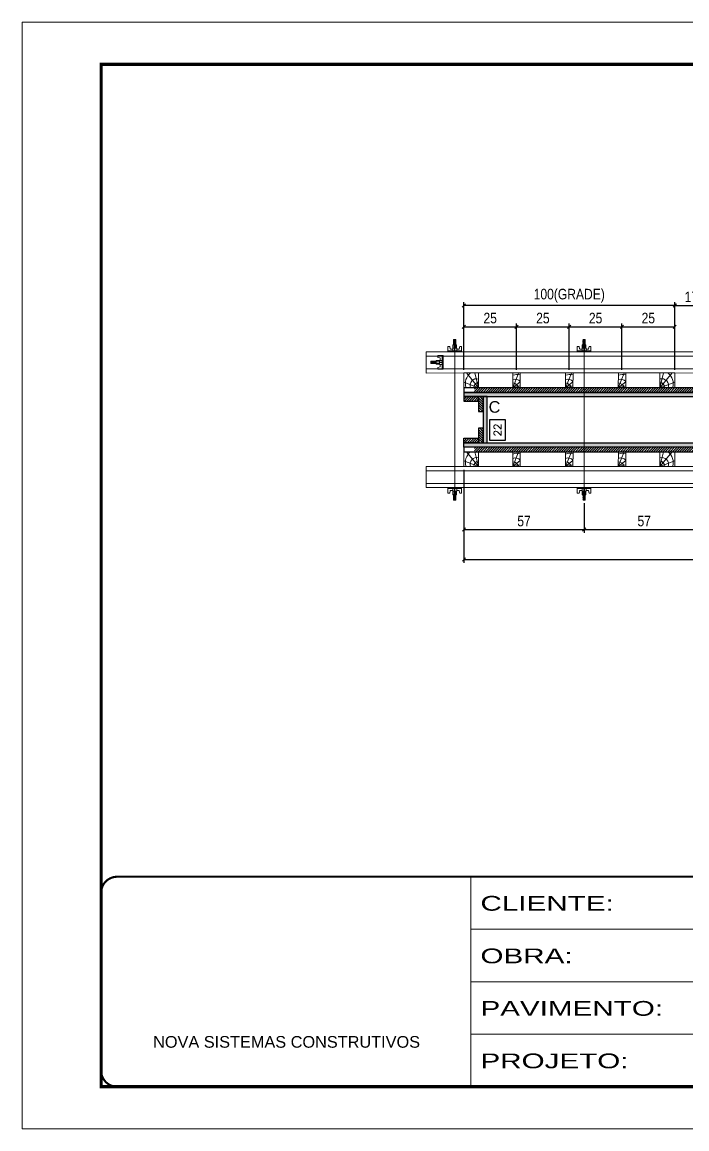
# Model space of a CAD drawing. Extents: x 14400 to 20667, y -21631 to 6985.
# Drawn here: x 14413 to 15044, y 1340 to 2390 of the extents above; entities that cross this region are included whole.
import ezdxf
from ezdxf.enums import TextEntityAlignment as Align

# ---------------------------------------------------------------- set-up
doc = ezdxf.new("R2010")
doc.units = 0
doc.linetypes.add('CONTINUO', pattern=[0])
doc.linetypes.add('DASHED', pattern=[0.75, 0.5, -0.25])
for name, color, linetype in [('CHAPA', 1, 'Continuous'), ('COTA', 241, 'Continuous'), ('SARRAFO', 251, 'Continuous'), ('TEXTO_GERAL', 7, 'Continuous')]:
    doc.layers.add(name, color=color, linetype=linetype)
for name, color, linetype, lineweight in [('Folhas', 255, 'Continuous', 9), ('Hachura', 251, 'Continuous', 9), ('Madeira', 126, 'Continuous', 18), ('Perfil Metálico', 224, 'Continuous', 18), ('SARRAFO DE PRESSAO', 251, 'DASHED', 9)]:
    doc.layers.add(name, color=color, linetype=linetype, lineweight=lineweight)
doc.styles.add('ARIAL', font='arial.ttf')
doc.styles.add('COTA TECNICA 2X', font='techl___.ttf', dxfattribs={"height": 10})
doc.styles.add('ROMANS', font='romans.shx')
doc.styles.add('Tecnologia', font='')
doc.styles.get('Tecnologia').set_extended_font_data('Forgotten Futurist')
doc.dimstyles.new('SECAO PILAR', dxfattribs={"dimtxt": 10, "dimasz": 3, "dimexe": 3, "dimexo": 3, "dimgap": 3, "dimtad": 1, "dimdec": 1, "dimlfac": 0.5, "dimzin": 12, "dimdsep": 46, "dimtxsty": 'COTA TECNICA 2X', "dimblk1": 'OBLIQUE', "dimblk2": 'OBLIQUE', "dimsah": 1, "dimcen": 0.9, "dimclrd": 256, "dimclre": 256, "dimclrt": 256, "dimadec": 1, "dimazin": 3, "dimtfac": 1, "dimtdec": 1, "dimtmove": 0, "dimatfit": 3, "dimfxl": 1, "dimtolj": 1, "dimtzin": 12, "dimarcsym": 0})
doc.dimstyles.new('SECÇÃO 2', dxfattribs={"dimtxt": 7, "dimasz": 6, "dimexe": 0.18, "dimexo": 2, "dimgap": -4, "dimtad": 3, "dimdec": 1, "dimlfac": 0.5, "dimzin": 12, "dimdsep": 46, "dimtxsty": 'ROMANS', "dimblk": 'ARCHTICK', "dimcen": 0.09, "dimse1": 1, "dimse2": 1, "dimsd1": 1, "dimsd2": 1, "dimclrd": 180, "dimclre": 5, "dimclrt": 1, "dimadec": 0, "dimazin": 3, "dimtfac": 1, "dimtdec": 1, "dimtofl": 0, "dimtmove": 0, "dimatfit": 3, "dimldrblk": 'ARCHTICK', "dimfxl": 1, "dimtolj": 1, "dimtzin": 0, "dimarcsym": 0})

# ---------------------------------------------------------------- blocks, each defined once
blk = doc.blocks.new('9999999999')
at = {"color": 30, "linetype": 'CONTINUO'}
for p, q in [((98564.6, 34230.2), (98564.6, 34429.4)), ((98564.6, 34379.6), (99584, 34379.6)), ((98564.6, 34329.8), (99488, 34329.8)), ((98564.6, 34280), (99488, 34280))]:
    blk.add_line(p, q, dxfattribs=at)
at = {"color": 30, "linetype": 'CONTINUO', "const_width": 2}
blk.add_lwpolyline([(99584, 34230.2), (99584, 34414.4, 0.414214), (99569, 34429.4), (98229, 34429.4, 0.414214), (98214, 34414.4), (98214, 34245.2, 0.414214), (98229, 34230.2), (99584, 34230.2)], format="xyb", dxfattribs=at)
at = {"layer": 'Folhas'}
blk.add_lwpolyline([(98139, 34190.2), (99624, 34190.2), (99624, 35240.2), (98139, 35240.2)], close=True, dxfattribs=at)
at = {"layer": 'Folhas', "color": 30, "const_width": 3}
blk.add_lwpolyline([(98214, 34230.2), (99584, 34230.2), (99584, 35200.2), (98214, 35200.2)], close=True, dxfattribs=at)
at = {"color": 7, "linetype": 'Continuous', "ltscale": 5, "style": 'ARIAL'}
blk.add_text('NOVA SISTEMAS CONSTRUTIVOS', height=11.059, dxfattribs=at).set_placement((98263.2, 34267.2))
at = {"layer": 'Folhas', "color": 7, "style": 'Tecnologia', "width": 1.5}
for s, p in [('CLIENTE:', (98573.7, 34397.2)), ('OBRA:', (98573.7, 34347.3)), ('PAVIMENTO:', (98573.7, 34297.5)), ('PROJETO:', (98573.7, 34247.7))]:
    blk.add_text(s, height=14, dxfattribs=at).set_placement(p)
blk = doc.blocks.new('*D1021')
at = {"layer": 'COTA', "color": 180, "lineweight": -2, "transparency": 16777216}
for p, q in [((14871.9, 2013.2), (14856.9, 2013.2)), ((14856.9, 2013.2), (14856.9, 1993.8)), ((14871.9, 1993.8), (14871.9, 2013.2)), ((14856.9, 1993.8), (14871.9, 1993.8))]:
    blk.add_line(p, q, dxfattribs=at)
at = {"layer": 'Defpoints', "color": 0, "transparency": 16777216}
for p in [(14871.8, 2035.2), (14871.8, 1991.2), (14875.9, 1991.2)]:
    blk.add_point(p, dxfattribs=at)
at = {"layer": 'COTA', "color": 1, "transparency": 16777216, "insert": (14864.4, 2003.5), "char_height": 7, "attachment_point": 5, "rotation": 90, "style": 'ROMANS'}
blk.add_mtext('\\A1;22', dxfattribs=at)
blk = doc.blocks.new('_ArchTick')
at = {"color": 0, "linetype": 'ByBlock', "const_width": 0.15}
blk.add_lwpolyline([(-0.5, -0.5), (0.5, 0.5)], dxfattribs=at)
blk = doc.blocks.new('*D1022')
at = {"layer": 'COTA', "color": 180, "lineweight": -2, "transparency": 16777216}
for p, q in [((15170.9, 2010.2), (15145.2, 2010.2)), ((15145.2, 2010.2), (15145.2, 1995.2)), ((15170.9, 1995.2), (15170.9, 2010.2)), ((15145.2, 1995.2), (15170.9, 1995.2))]:
    blk.add_line(p, q, dxfattribs=at)
at = {"layer": 'Defpoints', "color": 0, "transparency": 16777216}
for p in [(14854.5, 1991.2), (15492.5, 1991.2), (15492.5, 1991.2)]:
    blk.add_point(p, dxfattribs=at)
at = {"layer": 'COTA', "color": 1, "transparency": 16777216, "insert": (15158.1, 2002.7), "char_height": 7, "attachment_point": 5, "style": 'ROMANS'}
blk.add_mtext('\\A1;319', dxfattribs=at)
blk = doc.blocks.new('_Oblique')
at = {"color": 0, "linetype": 'ByBlock', "lineweight": -2}
blk.add_line((-0.5, -0.5), (0.5, 0.5), dxfattribs=at)
blk = doc.blocks.new('*D1023')
at = {"layer": 'COTA', "lineweight": -2, "transparency": 16777216}
for p, q in [((14832.5, 1965.8), (14832.5, 1877.6)), ((15514.5, 1965.8), (15514.5, 1877.6)), ((14832.5, 1880.6), (15514.5, 1880.6))]:
    blk.add_line(p, q, dxfattribs=at)
at = {"layer": 'Defpoints', "color": 0, "transparency": 16777216}
for p in [(14832.5, 1968.8), (15514.5, 1968.8), (15514.5, 1880.6)]:
    blk.add_point(p, dxfattribs=at)
at = {"layer": 'COTA', "lineweight": -2, "transparency": 16777216, "xscale": 3, "yscale": 3, "zscale": 3, "rotation": 180}
blk.add_blockref('_Oblique', (14832.5, 1880.6), dxfattribs=at)
at = {"layer": 'COTA', "lineweight": -2, "transparency": 16777216, "xscale": 3, "yscale": 3, "zscale": 3}
blk.add_blockref('_Oblique', (15514.5, 1880.6), dxfattribs=at)
at = {"layer": 'COTA', "transparency": 16777216, "insert": (15173.5, 1888.8), "char_height": 10, "attachment_point": 5, "style": 'COTA TECNICA 2X'}
blk.add_mtext('\\A1;341 - PAINEL', dxfattribs=at)
blk = doc.blocks.new('*D1024')
at = {"layer": 'COTA', "lineweight": -2, "transparency": 16777216}
for p, q in [((14832.5, 1965.8), (14832.5, 1906)), ((14946.5, 1934), (14946.5, 1906)), ((14832.5, 1909), (14946.5, 1909))]:
    blk.add_line(p, q, dxfattribs=at)
at = {"layer": 'Defpoints', "color": 0, "transparency": 16777216}
for p in [(14832.5, 1968.8), (14946.5, 1937), (14946.5, 1909)]:
    blk.add_point(p, dxfattribs=at)
at = {"layer": 'COTA', "lineweight": -2, "transparency": 16777216, "xscale": 3, "yscale": 3, "zscale": 3, "rotation": 180}
blk.add_blockref('_Oblique', (14832.5, 1909), dxfattribs=at)
at = {"layer": 'COTA', "lineweight": -2, "transparency": 16777216, "xscale": 3, "yscale": 3, "zscale": 3}
blk.add_blockref('_Oblique', (14946.5, 1909), dxfattribs=at)
at = {"layer": 'COTA', "transparency": 16777216, "insert": (14889.5, 1917.1), "char_height": 10, "attachment_point": 5, "style": 'COTA TECNICA 2X'}
blk.add_mtext('\\A1;57', dxfattribs=at)
blk = doc.blocks.new('C')
at = {"layer": 'Hachura', "color": 0}
for p, q in [((0, 3.22), (0, -3.22)), ((0.45, 3.22), (0, 3.22)), ((0.46, 3.16), (0, 3.16)), ((0.46, 3.05), (0, 3.05)), ((0.46, 2.88), (0, 2.88)), ((0, 2.75), (0, -1.16)), ((0.46, 2.65), (0, 2.65)), ((0.46, 2.23), (0, 2.23)), ((0.46, 1.51), (0, 1.51)), ((0.39, 0.49), (0.17, 0.49)), ((0.45, -3.23), (0.45, 3.22)), ((0.45, 3.22), (2.58, 3.22)), ((1.74, 0.97), (0.45, 0.97)), ((1.45, 0.1), (0.45, 0.1)), ((1.35, 1.94), (1.35, 0.96)), ((2.58, 2.39), (1.47, 2.09)), ((1.74, -0.97), (1.74, 0.97)), ((1.74, 0.97), (1.74, 0.84)), ((1.74, 0.97), (1.74, 0.84)), ((1.74, 0.84), (3.35, 0.84)), ((3.35, 0.45), (1.74, 0.45)), ((2.58, 3.22), (2.58, 2.39)), ((3.32, 0.84), (3.32, -0.84)), ((3.35, 0.84), (3.35, -0.84)), ((3.68, 0.45), (3.35, 0.45)), ((3.84, -0.52), (3.35, 0.45)), ((3.35, 0.06), (3.67, -0.57)), ((3.68, 0.45), (4.16, -0.52)), ((3.72, 0.5), (4.25, -0.57)), ((4.37, -0.55), (3.83, 0.53)), ((4.15, 0.45), (3.93, 0.45)), ((4.42, -0.52), (3.93, 0.45)), ((4.15, 0.45), (4.26, 0.45)), ((4.26, 0.45), (4.74, -0.52)), ((4.3, 0.5), (4.83, -0.57)), ((4.95, -0.55), (4.41, 0.53)), ((4.51, 0.45), (4.84, 0.45)), ((5, -0.52), (4.51, 0.45)), ((4.84, 0.45), (5.32, -0.52)), ((4.88, 0.5), (5.41, -0.57)), ((5.53, -0.55), (4.99, 0.53)), ((5.58, -0.52), (5.09, 0.45)), ((5.42, 0.45), (5.09, 0.45)), ((5.58, -0.52), (5.09, 0.45)), ((5.42, 0.45), (5.74, -0.19)), ((5.46, 0.5), (5.74, -0.07)), ((5.74, 0.19), (5.57, 0.53)), ((5.74, 0.32), (5.68, 0.45)), ((5.68, 0.45), (5.74, 0.45)), ((5.74, 0.45), (5.9, 0.29)), ((5.74, 0.45), (5.74, -0.52)), ((5.9, -0.36), (5.9, 0.29)), ((0.45, 0), (0, 0)), ((0.46, -1.52), (0, -1.52)), ((0.46, -2.23), (0, -2.23)), ((0.46, -2.65), (0, -2.65)), ((0.46, -2.88), (0, -2.88)), ((0.46, -3.05), (0, -3.05)), ((0.46, -3.16), (0, -3.16)), ((0, -3.22), (2.57, -3.22)), ((0.08, -0.48), (0.29, -0.48)), ((0.29, -0.48), (0.4, -0.48)), ((0.45, 0), (0.45, -0.97)), ((0.45, -0.16), (1.45, -0.16)), ((0.45, -0.65), (0.45, -0.32)), ((0.45, -3.23), (0.45, -0.65)), ((0.45, -0.97), (1.74, -0.97)), ((1.35, -1.94), (1.35, -0.97)), ((2.58, -2.39), (1.47, -2.1)), ((3.35, -0.32), (1.74, -0.32)), ((3.35, -0.84), (1.74, -0.84)), ((2.58, -3.23), (2.58, -2.39)), ((3.35, -0.07), (3.58, -0.52)), ((3.35, -0.52), (3.58, -0.52)), ((3.84, -0.52), (4.16, -0.52)), ((4.42, -0.52), (4.74, -0.52)), ((4.63, -0.52), (4.74, -0.52)), ((5, -0.52), (5.32, -0.52)), ((5.58, -0.52), (5.74, -0.52)), ((5.74, -0.52), (5.9, -0.36)), ((5.74, -0.52), (5.74, -0.52))]:
    blk.add_line(p, q, dxfattribs=at)
for centre, radius, start, end in [((1.52, 1.94), 0.161, 104.7436, 180), ((1.44, -0.03), 0.129, 272.695, 87.305), ((3.81, 0.39), 0.143, 25.5688, 154.4312), ((4.39, 0.39), 0.143, 25.5688, 154.4312), ((4.97, 0.39), 0.143, 25.5688, 154.4312), ((5.55, 0.39), 0.143, 25.5688, 154.4312), ((0.17, -0.37), 0.174, 221.744, 317.8592), ((1.52, -1.94), 0.161, 180, 255.2564), ((3.71, -0.4), 0.174, 222.1408, 318.256), ((4.29, -0.4), 0.174, 222.1408, 318.256), ((4.87, -0.4), 0.174, 222.1408, 318.256), ((5.45, -0.4), 0.174, 222.1408, 318.256), ((5.61, -0.4), 0.174, 317.8592, 318.256)]:
    blk.add_arc(centre, radius, start, end, dxfattribs=at)
blk = doc.blocks.new('*D1027')
at = {"layer": 'COTA', "lineweight": -2, "transparency": 16777216}
for p, q in [((14946.5, 1934), (14946.5, 1906)), ((15060.5, 1934), (15060.5, 1906)), ((14946.5, 1909), (15060.5, 1909))]:
    blk.add_line(p, q, dxfattribs=at)
at = {"layer": 'Defpoints', "color": 0, "transparency": 16777216}
for p in [(14946.5, 1937), (15060.5, 1937), (15060.5, 1909)]:
    blk.add_point(p, dxfattribs=at)
at = {"layer": 'COTA', "lineweight": -2, "transparency": 16777216, "xscale": 3, "yscale": 3, "zscale": 3, "rotation": 180}
blk.add_blockref('_Oblique', (14946.5, 1909), dxfattribs=at)
at = {"layer": 'COTA', "lineweight": -2, "transparency": 16777216, "xscale": 3, "yscale": 3, "zscale": 3}
blk.add_blockref('_Oblique', (15060.5, 1909), dxfattribs=at)
at = {"layer": 'COTA', "transparency": 16777216, "insert": (15003.5, 1917.1), "char_height": 10, "attachment_point": 5, "style": 'COTA TECNICA 2X'}
blk.add_mtext('\\A1;57', dxfattribs=at)
blk = doc.blocks.new('PONTALETE')
at = {"layer": 'Madeira'}
for q in [(2.71, 7), (7, 5.76), (7, 1.74)]:
    blk.add_line((0, 0), q, dxfattribs=at)
blk.add_lwpolyline([(0, 0), (7, 0), (7, 7), (0, 7)], close=True, dxfattribs=at)
for centre, radius, start, end in [((2.04, 0.06), 6.23, 37.2818, 109.0913), ((1.09, 0.9), 3.19, 343.603, 109.9847), ((-0.21, -0.78), 3.09, 14.6322, 86.0383)]:
    blk.add_arc(centre, radius, start, end, dxfattribs=at)
blk = doc.blocks.new('MEIO PONTALETE')
at = {"layer": 'Madeira'}
for q in [(2.71, 7), (3.5, 2.88), (3.5, 0.87)]:
    blk.add_line((0, 0), q, dxfattribs=at)
blk.add_lwpolyline([(0, 0), (3.5, 0), (3.5, 7), (0, 7)], close=True, dxfattribs=at)
for centre, radius, start, end in [((2.04, 0.06), 6.23, 76.4499, 109.0913), ((1.09, 0.9), 3.19, 40.9063, 109.9847), ((-0.21, -0.78), 3.09, 14.6322, 86.0383)]:
    blk.add_arc(centre, radius, start, end, dxfattribs=at)
blk = doc.blocks.new('*D1028')
at = {"layer": 'COTA', "lineweight": -2, "transparency": 16777216}
for p, q in [((14832.4, 2060.5), (14832.4, 2104.4)), ((14832.4, 2101.4), (14882.4, 2101.4)), ((14882.4, 2060.5), (14882.4, 2104.4))]:
    blk.add_line(p, q, dxfattribs=at)
at = {"layer": 'Defpoints', "color": 0, "transparency": 16777216}
for p in [(14882.4, 2101.4), (14832.4, 2057.5), (14882.4, 2057.5)]:
    blk.add_point(p, dxfattribs=at)
at = {"layer": 'COTA', "lineweight": -2, "transparency": 16777216, "xscale": 3, "yscale": 3, "zscale": 3, "rotation": 180}
blk.add_blockref('_Oblique', (14832.4, 2101.4), dxfattribs=at)
at = {"layer": 'COTA', "lineweight": -2, "transparency": 16777216, "xscale": 3, "yscale": 3, "zscale": 3}
blk.add_blockref('_Oblique', (14882.4, 2101.4), dxfattribs=at)
at = {"layer": 'COTA', "transparency": 16777216, "insert": (14857.4, 2109.6), "char_height": 10, "attachment_point": 5, "style": 'COTA TECNICA 2X'}
blk.add_mtext('\\A1;25', dxfattribs=at)
blk = doc.blocks.new('*D1029')
at = {"layer": 'COTA', "lineweight": -2, "transparency": 16777216}
for p, q in [((14832.4, 2060.5), (14832.4, 2124.6)), ((15032.4, 2121.6), (14832.4, 2121.6)), ((15032.4, 2060.5), (15032.4, 2124.6))]:
    blk.add_line(p, q, dxfattribs=at)
at = {"layer": 'Defpoints', "color": 0, "transparency": 16777216}
for p in [(14832.4, 2121.6), (14832.4, 2057.5), (15032.4, 2057.5)]:
    blk.add_point(p, dxfattribs=at)
at = {"layer": 'COTA', "lineweight": -2, "transparency": 16777216, "xscale": 3, "yscale": 3, "zscale": 3, "rotation": 180}
blk.add_blockref('_Oblique', (14832.4, 2121.6), dxfattribs=at)
at = {"layer": 'COTA', "lineweight": -2, "transparency": 16777216, "xscale": 3, "yscale": 3, "zscale": 3}
blk.add_blockref('_Oblique', (15032.4, 2121.6), dxfattribs=at)
at = {"layer": 'COTA', "transparency": 16777216, "insert": (14932.4, 2130.9), "char_height": 10, "attachment_point": 5, "style": 'COTA TECNICA 2X'}
blk.add_mtext('\\A1;100(GRADE)', dxfattribs=at)
blk = doc.blocks.new('*D1030')
at = {"layer": 'COTA', "lineweight": -2, "transparency": 16777216}
for p, q in [((14882.4, 2060.5), (14882.4, 2104.4)), ((14882.4, 2101.4), (14932.4, 2101.4)), ((14932.4, 2060.5), (14932.4, 2104.4))]:
    blk.add_line(p, q, dxfattribs=at)
at = {"layer": 'Defpoints', "color": 0, "transparency": 16777216}
for p in [(14932.4, 2101.4), (14882.4, 2057.5), (14932.4, 2057.5)]:
    blk.add_point(p, dxfattribs=at)
at = {"layer": 'COTA', "lineweight": -2, "transparency": 16777216, "xscale": 3, "yscale": 3, "zscale": 3, "rotation": 180}
blk.add_blockref('_Oblique', (14882.4, 2101.4), dxfattribs=at)
at = {"layer": 'COTA', "lineweight": -2, "transparency": 16777216, "xscale": 3, "yscale": 3, "zscale": 3}
blk.add_blockref('_Oblique', (14932.4, 2101.4), dxfattribs=at)
at = {"layer": 'COTA', "transparency": 16777216, "insert": (14907.4, 2109.6), "char_height": 10, "attachment_point": 5, "style": 'COTA TECNICA 2X'}
blk.add_mtext('\\A1;25', dxfattribs=at)
blk = doc.blocks.new('*D1031')
at = {"layer": 'COTA', "lineweight": -2, "transparency": 16777216}
for p, q in [((14932.4, 2060.5), (14932.4, 2104.4)), ((14932.4, 2101.4), (14982.4, 2101.4)), ((14982.4, 2060.5), (14982.4, 2104.4))]:
    blk.add_line(p, q, dxfattribs=at)
at = {"layer": 'Defpoints', "color": 0, "transparency": 16777216}
for p in [(14982.4, 2101.4), (14932.4, 2057.5), (14982.4, 2057.5)]:
    blk.add_point(p, dxfattribs=at)
at = {"layer": 'COTA', "lineweight": -2, "transparency": 16777216, "xscale": 3, "yscale": 3, "zscale": 3, "rotation": 180}
blk.add_blockref('_Oblique', (14932.4, 2101.4), dxfattribs=at)
at = {"layer": 'COTA', "lineweight": -2, "transparency": 16777216, "xscale": 3, "yscale": 3, "zscale": 3}
blk.add_blockref('_Oblique', (14982.4, 2101.4), dxfattribs=at)
at = {"layer": 'COTA', "transparency": 16777216, "insert": (14957.4, 2109.6), "char_height": 10, "attachment_point": 5, "style": 'COTA TECNICA 2X'}
blk.add_mtext('\\A1;25', dxfattribs=at)
blk = doc.blocks.new('*D1032')
at = {"layer": 'COTA', "lineweight": -2, "transparency": 16777216}
for p, q in [((14982.4, 2060.5), (14982.4, 2104.4)), ((14982.4, 2101.4), (15032.4, 2101.4)), ((15032.4, 2060.5), (15032.4, 2104.4))]:
    blk.add_line(p, q, dxfattribs=at)
at = {"layer": 'Defpoints', "color": 0, "transparency": 16777216}
for p in [(15032.4, 2101.4), (14982.4, 2057.5), (15032.4, 2057.5)]:
    blk.add_point(p, dxfattribs=at)
at = {"layer": 'COTA', "lineweight": -2, "transparency": 16777216, "xscale": 3, "yscale": 3, "zscale": 3, "rotation": 180}
blk.add_blockref('_Oblique', (14982.4, 2101.4), dxfattribs=at)
at = {"layer": 'COTA', "lineweight": -2, "transparency": 16777216, "xscale": 3, "yscale": 3, "zscale": 3}
blk.add_blockref('_Oblique', (15032.4, 2101.4), dxfattribs=at)
at = {"layer": 'COTA', "transparency": 16777216, "insert": (15007.4, 2109.6), "char_height": 10, "attachment_point": 5, "style": 'COTA TECNICA 2X'}
blk.add_mtext('\\A1;25', dxfattribs=at)
blk = doc.blocks.new('*D1033')
at = {"layer": 'COTA', "lineweight": -2, "transparency": 16777216}
for p, q in [((15032.5, 2060.5), (15032.5, 2124.6)), ((15032.5, 2121.6), (15067.5, 2121.6)), ((15067.5, 2060.5), (15067.5, 2124.6))]:
    blk.add_line(p, q, dxfattribs=at)
at = {"layer": 'Defpoints', "color": 0, "transparency": 16777216}
for p in [(15067.5, 2121.6), (15032.5, 2057.5), (15067.5, 2057.5)]:
    blk.add_point(p, dxfattribs=at)
at = {"layer": 'COTA', "lineweight": -2, "transparency": 16777216, "xscale": 3, "yscale": 3, "zscale": 3, "rotation": 180}
blk.add_blockref('_Oblique', (15032.5, 2121.6), dxfattribs=at)
at = {"layer": 'COTA', "lineweight": -2, "transparency": 16777216, "xscale": 3, "yscale": 3, "zscale": 3}
blk.add_blockref('_Oblique', (15067.5, 2121.6), dxfattribs=at)
at = {"layer": 'COTA', "transparency": 16777216, "insert": (15053, 2129.7), "char_height": 10, "attachment_point": 5, "style": 'COTA TECNICA 2X'}
blk.add_mtext('\\A1;17.5', dxfattribs=at)

msp = doc.modelspace()

# ---------------------------------------------------------------- hatches: boundary and pattern name
at = {"layer": 'Hachura'}
h = msp.add_hatch(color=256, dxfattribs=at)
h.dxf.hatch_style = 1
h.paths.add_polyline_path([(15514.47, 2035.17), (15514.47, 2039.17), (14832.47, 2039.17), (14832.47, 2035.17)])
h = msp.add_hatch(dxfattribs=at)
h.set_pattern_fill('ANSI31', color=256, scale=0.5, angle=180, style=0)
h.set_pattern_definition([(225, (5730.5154, -20885.8333), (1.12253202, -1.12253202), [])])
h.paths.add_polyline_path([(15504.45, 2043.57), (15504.47, 2039.17), (14842.47, 2039.17), (14842.47, 2043.57)])
h = msp.add_hatch(dxfattribs=at)
h.set_pattern_fill('ANSI31', color=256, scale=0.5, angle=180, style=0)
h.set_pattern_definition([(225, (5708.5154, -20894.2333), (1.12253202, -1.12253202), [])])
h.paths.add_polyline_path([(14846.47, 2035.17), (14846.47, 2030.77), (14832.47, 2030.77), (14832.47, 2035.17)])
h = msp.add_hatch(dxfattribs=at)
h.set_pattern_fill('ANSI31', color=256, scale=0.5, angle=270, style=0)
h.set_pattern_definition([(315, (37742.2754, -7467.777), (1.12253202, 1.12253202), [])])
h.paths.add_polyline_path([(14850.87, 2021.17), (14846.47, 2021.17), (14846.47, 2035.17), (14850.87, 2035.17)])
h = msp.add_hatch(color=256, dxfattribs=at)
h.dxf.hatch_style = 1
h.paths.add_polyline_path([(14850.87, 1991.17), (14854.47, 1991.17), (14854.47, 2035.17), (14850.87, 2035.17)])
h = msp.add_hatch(dxfattribs=at)
h.set_pattern_fill('ANSI31', color=256, scale=0.5, angle=180, style=0)
h.set_pattern_definition([(225, (5708.5154, -20900.2333), (1.12253202, -1.12253202), [])])
h.paths.add_polyline_path([(14846.47, 1991.17), (14846.47, 1995.57), (14832.47, 1995.57), (14832.47, 1991.17)])
h = msp.add_hatch(dxfattribs=at)
h.set_pattern_fill('ANSI31', color=256, scale=0.5, angle=270, style=0)
h.set_pattern_definition([(315, (37742.2754, -7497.777), (1.12253202, 1.12253202), [])])
h.paths.add_polyline_path([(14850.87, 1991.17), (14846.47, 1991.17), (14846.47, 2005.17), (14850.87, 2005.17)])
h = msp.add_hatch(color=256, dxfattribs=at)
h.dxf.hatch_style = 1
h.paths.add_polyline_path([(15514.47, 1991.17), (15514.47, 1987.17), (14832.47, 1987.17), (14832.47, 1991.17)])
h = msp.add_hatch(dxfattribs=at)
h.set_pattern_fill('ANSI31', color=256, scale=0.5, angle=180, style=0)
h.set_pattern_definition([(225, (5730.5154, -20942.2333), (1.12253202, -1.12253202), [])])
h.paths.add_polyline_path([(15504.47, 1982.9), (15504.45, 1987.17), (14842.47, 1987.17), (14842.47, 1987.18), (14842.47, 1987.17), (14842.47, 1982.77)])

# ---------------------------------------------------------------- linework, layer by layer
at = {"layer": 'CHAPA'}
for points in [[(15514.47, 2035.17), (15514.47, 2039.17), (14832.47, 2039.17), (14832.47, 2035.17)], [(14850.87, 1991.17), (14854.47, 1991.17), (14854.47, 2035.17), (14850.87, 2035.17)], [(15514.47, 1991.17), (15514.47, 1987.17), (14832.47, 1987.17), (14832.47, 1991.17)]]:
    msp.add_lwpolyline(points, close=True, dxfattribs=at)
at = {"layer": 'Hachura'}
for p, q in [((14823.78, 1938), (14823.78, 2084.55)), ((14946.47, 1938), (14946.47, 2084.55))]:
    msp.add_line(p, q, dxfattribs=at)
at = {"layer": 'Madeira'}
for points in [[(14832.45, 2043.55), (14832.47, 2057.55), (15032.46, 2057.55), (15032.44, 2043.55)], [(14832.45, 1968.77), (14832.47, 1982.77), (15032.46, 1982.76), (15032.44, 1968.76)]]:
    msp.add_lwpolyline(points, close=True, dxfattribs=at)
at = {"layer": 'Perfil Metálico'}
for p, q in [((15550.19, 2073.52), (14796.75, 2073.52)), ((15550.19, 2061.52), (14796.75, 2061.52)), ((15550.19, 1964.77), (14796.75, 1964.77)), ((15550.19, 1952.77), (14796.75, 1952.77))]:
    msp.add_line(p, q, dxfattribs=at)
for points in [[(15550.19, 2057.58), (15550.19, 2077.58), (14796.75, 2077.52), (14796.75, 2057.52)], [(14796.75, 1968.77), (14796.75, 1948.77), (15550.19, 1948.83), (15550.19, 1968.83)]]:
    msp.add_lwpolyline(points, close=True, dxfattribs=at)
at = {"layer": 'SARRAFO'}
for points in [[(14832.47, 2039.17), (15514.47, 2039.17), (15514.45, 2043.57), (14832.47, 2043.57)], [(14832.47, 2039.17), (15514.47, 2039.17), (15514.45, 2043.57), (14832.47, 2043.57)], [(14832.47, 2030.77), (14846.47, 2030.77), (14846.47, 2035.17), (14832.47, 2035.17)], [(14832.47, 2030.77), (14846.47, 2030.77), (14846.47, 2035.17), (14832.47, 2035.17)], [(14846.47, 2035.17), (14846.47, 2021.17), (14850.87, 2021.17), (14850.87, 2035.17)], [(14846.47, 2035.17), (14846.47, 2021.17), (14850.87, 2021.17), (14850.87, 2035.17)], [(14832.47, 1995.57), (14846.47, 1995.57), (14846.47, 1991.17), (14832.47, 1991.17)], [(14832.47, 1995.57), (14846.47, 1995.57), (14846.47, 1991.17), (14832.47, 1991.17)], [(14846.47, 2005.17), (14846.47, 1991.17), (14850.87, 1991.17), (14850.87, 2005.17)], [(14846.47, 2005.17), (14846.47, 1991.17), (14850.87, 1991.17), (14850.87, 2005.17)], [(14832.47, 1982.77), (15514.47, 1982.77), (15514.45, 1987.17), (14832.47, 1987.17)], [(14832.47, 1982.77), (15514.47, 1982.77), (15514.45, 1987.17), (14832.47, 1987.17)]]:
    msp.add_lwpolyline(points, close=True, dxfattribs=at)

# ---------------------------------------------------------------- block references
at = {"layer": 'Hachura', "linetype": 'Continuous', "yscale": 2, "zscale": 2}
for p, xscale, rotation in [((14823.79, 2077.55), -2, 270), ((14946.46, 2077.55), 2, 90.00000000000001), ((14812.78, 2067.58), 2, 180), ((14823.78, 1948.8), 2, 270), ((14946.47, 1948.8), -2, 90)]:
    msp.add_blockref('C', p, dxfattribs=dict(at, xscale=xscale, rotation=rotation))
at = {"layer": 'Madeira'}
for name, p, xscale, yscale, zscale, rotation in [('PONTALETE', (14846.45, 2043.55), 2, 2, 2, 89.93708930310329), ('MEIO PONTALETE', (14878.95, 2043.55), 1.999999997962732, 1.999999997962732, 1.999999997962732, 359.9370893031033), ('MEIO PONTALETE', (14928.95, 2043.55), 1.999999997962732, 1.999999997962732, 1.999999997962732, 359.9370893031033), ('MEIO PONTALETE', (14978.95, 2043.55), 1.999999997962732, 1.999999997962732, 1.999999997962732, 359.9370893031033), ('PONTALETE', (15018.44, 2043.56), -2, 2, 2, 269.9370893031033), ('PONTALETE', (14846.45, 1968.76), 2, 2, 2, 89.93708930310329), ('MEIO PONTALETE', (14878.95, 1968.77), 1.999999997962732, 1.999999997962732, 1.999999997962732, 359.9370893031033), ('MEIO PONTALETE', (14928.95, 1968.77), 1.999999997962732, 1.999999997962732, 1.999999997962732, 359.9370893031033), ('MEIO PONTALETE', (14978.95, 1968.77), 1.999999997962732, 1.999999997962732, 1.999999997962732, 359.9370893031033), ('PONTALETE', (15018.44, 1968.78), -2, 2, 2, 269.9370893031033)]:
    msp.add_blockref(name, p, dxfattribs=dict(at, xscale=xscale, yscale=yscale, zscale=zscale, rotation=rotation))
at = {"layer": 'SARRAFO DE PRESSAO', "color": 6, "linetype": 'ByBlock'}
msp.add_blockref('9999999999', (-83725.51, -32849.78), dxfattribs=at)

# ---------------------------------------------------------------- texts
at = {"layer": 'TEXTO_GERAL', "style": 'ARIAL'}
msp.add_text('C', height=11, dxfattribs=at).set_placement((14861.48, 2025.37), align=Align.MIDDLE_CENTER)

# ---------------------------------------------------------------- dimensions: what is measured, and where the dimension line sits
at = {"layer": 'COTA'}
for base, p1, p2, text, picture, middle in [((14832.45, 2121.64), (15032.44, 2057.49), (14832.45, 2057.52), '<>(GRADE)', '*D1029', (14932.44, 2130.86)), ((15514.47, 1880.61), (14832.47, 1968.78), (15514.47, 1968.82), '<> - PAINEL', '*D1023', (15173.47, 1888.83))]:
    dim = msp.add_linear_dim(base=base, p1=p1, p2=p2, text=text, dimstyle='SECAO PILAR', dxfattribs=at)
    dim.commit()
    dim.dimension.update_dxf_attribs({"geometry": picture, "text_midpoint": middle})
for base, p1, p2, dimstyle, picture, middle in [((15067.47, 2121.62), (15032.46, 2057.46), (15067.47, 2057.53), 'SECAO PILAR', '*D1033', (15052.97, 2121.62)), ((15492.47, 1991.17), (14854.47, 1991.17), (15492.47, 1991.17), 'SECÇÃO 2', '*D1022', (15158.08, 1991.17))]:
    dim = msp.add_linear_dim(base=base, p1=p1, p2=p2, dimstyle=dimstyle, dxfattribs=at)
    dim.commit()
    dim.dimension.update_dxf_attribs({"geometry": picture, "text_midpoint": middle, "dimtype": 160})
for base, p1, p2, picture, middle in [((14882.45, 2101.45), (14832.45, 2057.52), (14882.45, 2057.51), '*D1028', (14857.45, 2109.55)), ((14932.45, 2101.45), (14882.45, 2057.51), (14932.45, 2057.51), '*D1030', (14907.45, 2109.55)), ((14982.45, 2101.45), (14932.45, 2057.51), (14982.45, 2057.51), '*D1031', (14957.45, 2109.55)), ((15032.44, 2101.45), (14982.45, 2057.51), (15032.44, 2057.51), '*D1032', (15007.44, 2109.55)), ((14946.54, 1909.04), (14832.47, 1968.77), (14946.54, 1937), '*D1024', (14889.5, 1917.15)), ((15060.54, 1909.04), (14946.54, 1937), (15060.54, 1937), '*D1027', (15003.54, 1917.15))]:
    dim = msp.add_linear_dim(base=base, p1=p1, p2=p2, dimstyle='SECAO PILAR', dxfattribs=at)
    dim.commit()
    dim.dimension.update_dxf_attribs({"geometry": picture, "text_midpoint": middle})
dim = msp.add_linear_dim(base=(14875.88, 1991.17), p1=(14871.79, 2035.17), p2=(14871.79, 1991.17), angle=270, dimstyle='SECÇÃO 2', dxfattribs=at)
dim.commit()
dim.dimension.update_dxf_attribs({"geometry": '*D1021', "text_midpoint": (14875.88, 2003.49), "dimtype": 160})

doc.saveas('drawing.dxf')
